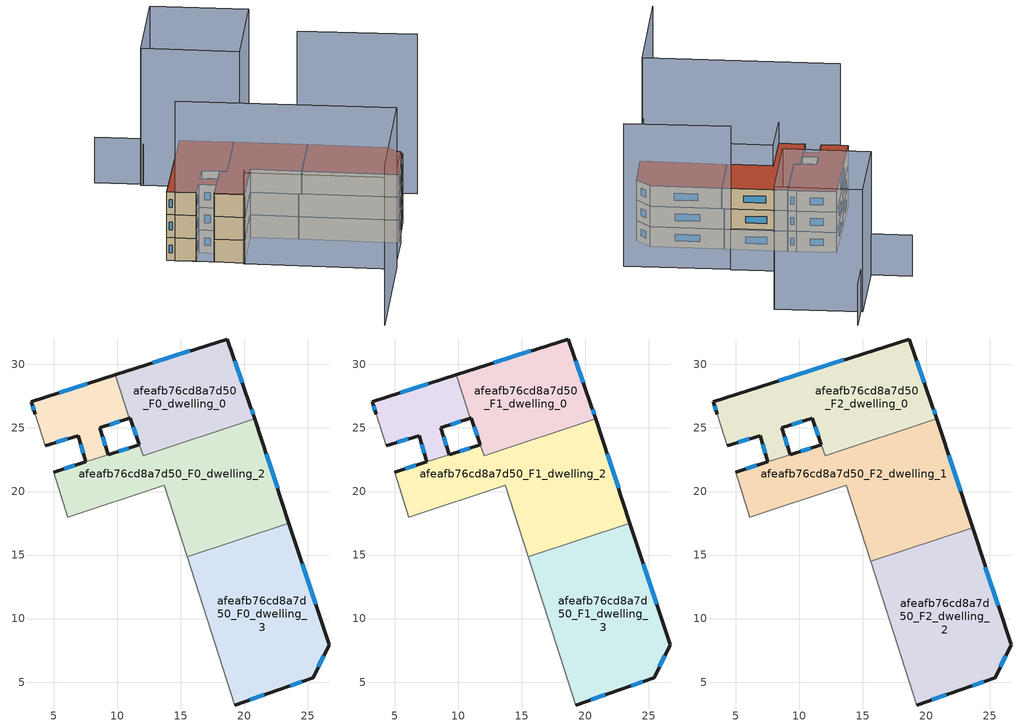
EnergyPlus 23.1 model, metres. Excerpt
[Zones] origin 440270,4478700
afeafb76cd8a7d50_F0_dwelling_0
 floor ground (EU_floor_Construction): 18.67,32 20.45,26.83 20.82,25.71 12.03,22.83 11.02,25.78 10.97,25.76 9.84,29.18 z0
 wall outside (EU_wall_Construction): 20.82,25.71 20.45,26.83 18.67,32 9.84,29.18 / 10.97,25.76 11.02,25.78 11.74,23.68 z0:3
 wall to afeafb76cd8a7d50_F0_dwelling_2 (EU_wall_Construction): 11.74,23.67 12.03,22.83 20.82,25.71 z0:3
 wall to afeafb76cd8a7d50_F0_dwelling_1 (EU_wall_Construction): 9.84,29.18 10.96,25.76 z0:3
 window (EU_Window_Construction): 19.85,28.56 19.27,30.27 / 20.69,26.09 20.57,26.46 / 11.26,25.08 11.5,24.38 / 15.72,31.06 12.79,30.12 z1:2
afeafb76cd8a7d50_F0_dwelling_1
 floor ground (EU_floor_Construction): 9.84,29.18 10.97,25.76 8.63,25.01 9.29,22.91 7.51,22.34 6.95,24.4 4.34,23.6 3.54,26.07 3.25,27.07 z0
 wall outside (EU_wall_Construction): 9.29,22.91 8.63,25.01 10.97,25.76 / 4.34,23.6 6.95,24.4 7.51,22.34 / 9.84,29.18 3.25,27.07 3.54,26.07 z0:3
 wall adiabatic (EU_wall_Construction): 3.54,26.07 4.34,23.6 z0:3
 wall to afeafb76cd8a7d50_F0_dwelling_2 (EU_wall_Construction): 7.51,22.34 9.29,22.91 z0:3
 window (EU_Window_Construction): 9.41,25.26 10.18,25.51 / 9.07,23.61 8.85,24.31 / 7.13,23.71 7.32,23.03 / 5.21,23.87 6.07,24.13 / 3.35,26.74 3.45,26.41 / 7.64,28.47 5.46,27.78 z1:2
afeafb76cd8a7d50_F0_dwelling_2
 floor ground (EU_floor_Construction): 20.82,25.71 23.51,17.51 15.5,14.88 13.68,20.51 6.11,17.98 4.99,21.53 7.51,22.33 9.29,22.91 9.3,22.88 11.74,23.67 12.03,22.83 z0
 wall outside (EU_wall_Construction): 7.51,22.33 4.99,21.53 / 11.74,23.67 9.3,22.88 9.29,22.91 / 23.51,17.51 20.82,25.71 z0:3
 wall adiabatic (EU_wall_Construction): 4.99,21.53 6.11,17.98 13.68,20.51 15.5,14.88 z0:3
 wall to afeafb76cd8a7d50_F0_dwelling_3 (EU_wall_Construction): 15.5,14.87 23.51,17.51 z0:3
 window (EU_Window_Construction): 6.66,22.06 5.83,21.8 / 10.92,23.41 10.11,23.15 / 22.61,20.25 21.72,22.97 z1:2
afeafb76cd8a7d50_F0_dwelling_3
 floor ground (EU_floor_Construction): 23.51,17.51 26.66,7.94 25.41,5.35 22.72,4.42 19.27,3.2 15.5,14.88 z0
 wall outside (EU_wall_Construction): 19.27,3.2 22.72,4.42 25.41,5.35 26.66,7.94 23.51,17.51 z0:3
 wall adiabatic (EU_wall_Construction): 15.5,14.88 19.27,3.2 z0:3
 window (EU_Window_Construction): 25.61,11.14 24.57,14.31 / 25.83,6.21 26.24,7.07 / 23.62,4.73 24.51,5.04 / 20.42,3.61 21.57,4.01 z1:2
afeafb76cd8a7d50_F1_dwelling_0
 floor to afeafb76cd8a7d50_F0_dwelling_0 (EU_floor_Construction): 18.67,32 20.45,26.83 20.82,25.71 12.03,22.83 11.02,25.78 10.96,25.76 9.84,29.18 z3
 wall outside (EU_wall_Construction): 20.82,25.71 20.45,26.83 18.67,32 9.84,29.18 / 10.97,25.76 11.02,25.78 11.74,23.68 z3:6
 wall to afeafb76cd8a7d50_F1_dwelling_2 (EU_wall_Construction): 11.74,23.67 12.03,22.83 20.82,25.71 z3:6
 wall to afeafb76cd8a7d50_F1_dwelling_1 (EU_wall_Construction): 9.84,29.18 10.96,25.76 z3:6
 window (EU_Window_Construction): 19.85,28.56 19.27,30.27 / 20.69,26.09 20.57,26.46 / 11.26,25.08 11.5,24.38 / 15.72,31.06 12.79,30.12 z4:5
afeafb76cd8a7d50_F1_dwelling_1
 floor to afeafb76cd8a7d50_F0_dwelling_1 (EU_floor_Construction): 9.84,29.18 10.96,25.76 8.63,25.01 9.29,22.91 7.5,22.34 6.95,24.4 4.34,23.6 3.54,26.07 3.25,27.07 z3
 wall outside (EU_wall_Construction): 9.29,22.91 8.63,25.01 10.97,25.76 / 4.34,23.6 6.95,24.4 7.51,22.34 / 9.84,29.18 3.25,27.07 3.54,26.07 z3:6
 wall adiabatic (EU_wall_Construction): 3.54,26.07 4.34,23.6 z3:6
 wall to afeafb76cd8a7d50_F1_dwelling_2 (EU_wall_Construction): 7.51,22.34 9.29,22.91 z3:6
 window (EU_Window_Construction): 9.41,25.26 10.18,25.51 / 9.07,23.61 8.85,24.31 / 7.13,23.71 7.32,23.03 / 5.21,23.87 6.07,24.13 / 3.35,26.74 3.45,26.41 / 7.64,28.47 5.46,27.78 z4:5
afeafb76cd8a7d50_F1_dwelling_2
 floor to afeafb76cd8a7d50_F0_dwelling_2 (EU_floor_Construction): 20.82,25.71 23.51,17.51 15.5,14.88 13.68,20.51 6.11,17.98 4.99,21.53 7.51,22.33 9.29,22.91 9.3,22.88 11.74,23.67 12.03,22.83 z3
 wall outside (EU_wall_Construction): 7.51,22.33 4.99,21.53 / 11.74,23.67 9.3,22.88 9.29,22.91 / 23.51,17.51 20.82,25.71 z3:6
 wall adiabatic (EU_wall_Construction): 4.99,21.53 6.11,17.98 13.68,20.51 15.5,14.88 z3:6
 wall to afeafb76cd8a7d50_F1_dwelling_3 (EU_wall_Construction): 15.5,14.87 23.51,17.51 z3:6
 window (EU_Window_Construction): 6.66,22.06 5.83,21.8 / 10.92,23.41 10.11,23.15 / 22.61,20.25 21.72,22.97 z4:5
 roof outside (EU_roof_Construction): 9.29,22.91 7.5,22.34 4.99,21.53 7.51,22.33 z6
afeafb76cd8a7d50_F1_dwelling_3
 floor to afeafb76cd8a7d50_F0_dwelling_3 (EU_floor_Construction): 23.51,17.51 26.66,7.94 25.41,5.35 22.72,4.42 19.27,3.2 15.5,14.88 z3
 wall outside (EU_wall_Construction): 19.27,3.2 22.72,4.42 25.41,5.35 26.66,7.94 23.51,17.51 z3:6
 wall adiabatic (EU_wall_Construction): 15.5,14.88 19.27,3.2 z3:6
 window (EU_Window_Construction): 25.61,11.14 24.57,14.31 / 25.83,6.21 26.24,7.07 / 23.62,4.73 24.51,5.04 / 20.42,3.61 21.57,4.01 z4:5
afeafb76cd8a7d50_F2_dwelling_0
 floor to afeafb76cd8a7d50_F1_dwelling_0 (EU_floor_Construction): 18.67,32 20.45,26.83 20.82,25.71 12.03,22.83 11.02,25.78 10.96,25.76 9.84,29.18 z6
 floor to afeafb76cd8a7d50_F1_dwelling_1 (EU_floor_Construction): 9.84,29.18 10.96,25.76 8.63,25.01 9.29,22.91 7.5,22.34 6.95,24.4 4.34,23.6 3.54,26.07 3.25,27.07 z6
 wall outside (EU_wall_Construction): 9.29,22.91 8.63,25.01 11.02,25.78 11.74,23.68 / 4.34,23.6 6.95,24.4 7.51,22.34 / 20.82,25.71 20.45,26.83 18.67,32 3.25,27.07 3.54,26.07 z6:9
 wall adiabatic (EU_wall_Construction): 3.54,26.07 4.34,23.6 z6:9
 wall to afeafb76cd8a7d50_F2_dwelling_1 (EU_wall_Construction): 7.51,22.34 9.29,22.91 / 12.04,22.83 20.82,25.71 / 11.74,23.67 12.03,22.82 z6:9
 window (EU_Window_Construction): 11.26,25.08 11.5,24.38 / 9.43,25.27 10.22,25.52 / 9.07,23.61 8.85,24.31 / 7.13,23.71 7.32,23.03 / 5.21,23.87 6.07,24.13 / 3.35,26.74 3.45,26.41 / 13.52,30.35 8.41,28.72 / 19.85,28.56 19.27,30.27 / 20.69,26.09 20.57,26.46 z7:8
 roof outside (EU_roof_Construction): 20.82,25.71 20.45,26.83 18.67,32 3.25,27.07 3.54,26.07 4.34,23.6 6.95,24.4 7.51,22.34 9.29,22.91 8.63,25.01 11.02,25.78 12.03,22.82 z9
afeafb76cd8a7d50_F2_dwelling_1
 floor to afeafb76cd8a7d50_F1_dwelling_2 (EU_floor_Construction): 20.82,25.71 23.51,17.51 15.5,14.88 13.68,20.51 6.11,17.98 4.99,21.53 7.51,22.33 9.29,22.91 9.3,22.88 11.74,23.67 12.03,22.82 z6
 floor to afeafb76cd8a7d50_F1_dwelling_3 (EU_floor_Construction): 23.51,17.51 23.64,17.13 15.62,14.49 15.5,14.88 z6
 wall outside (EU_wall_Construction): 7.51,22.33 4.99,21.53 / 11.74,23.67 9.3,22.88 9.29,22.91 / 23.64,17.13 20.82,25.71 z6:9
 wall adiabatic (EU_wall_Construction): 4.99,21.53 6.11,17.98 13.68,20.51 15.62,14.49 z6:9
 wall to afeafb76cd8a7d50_F2_dwelling_2 (EU_wall_Construction): 15.62,14.49 23.64,17.13 z6:9
 window (EU_Window_Construction): 6.66,22.06 5.83,21.8 / 10.92,23.41 10.11,23.15 / 22.7,20 21.76,22.85 z7:8
 roof outside (EU_roof_Construction): 23.64,17.13 20.82,25.71 12.03,22.82 11.74,23.67 9.3,22.88 9.29,22.91 7.51,22.34 4.99,21.53 6.11,17.98 13.68,20.51 15.62,14.49 z9
afeafb76cd8a7d50_F2_dwelling_2
 floor to afeafb76cd8a7d50_F1_dwelling_3 (EU_floor_Construction): 23.64,17.13 26.66,7.94 25.41,5.35 22.72,4.42 19.27,3.2 15.62,14.49 z6
 wall outside (EU_wall_Construction): 19.27,3.2 22.72,4.42 25.41,5.35 26.66,7.94 23.64,17.13 z6:9
 wall adiabatic (EU_wall_Construction): 15.62,14.49 19.27,3.2 z6:9
 window (EU_Window_Construction): 25.65,11.01 24.65,14.06 / 25.83,6.21 26.24,7.07 / 23.62,4.73 24.51,5.04 / 20.42,3.61 21.57,4.01 z7:8
 roof outside (EU_roof_Construction): 25.41,5.35 26.66,7.94 23.64,17.13 15.62,14.49 19.27,3.2 22.72,4.42 z9
shading: 13.68,20.51 19.33,3.01 / 19.33,3.01 11.57,0.51 / 11.57,0.51 5.93,18 / 5.93,18 13.68,20.51 z0:12; 3.54,26.07 12.17,0.52 / 12.17,0.52 -4.98,-5.27 / 34.31,7.28 29.5,21.02 z0:21; 29.67,21.08 27.39,27.73 / 40.67,44.54 23.9,38.96 / 23.9,38.96 22.04,44.57 z0:6; 40.03,31.94 27.39,27.73 / 27.39,27.73 23.58,39.16 / 23.58,39.16 36.22,43.37 / 36.22,43.37 40.03,31.94 z0:18
[Building]
EU S2 Campaign: North Axis=0; Terrain=City; Solar Distribution=FullExterior
[Site:Location]
Madrid: Latitude=40.5; Longitude=-3.5; Time Zone=1; Elevation=609
[SizingPeriod:WeatherFileDays]
AnnualSizingPeriod: Begin Month=1; Begin Day of Month=1; End Month=12; End Day of Month=31; Day of Week for Start Day=Monday; Use Weather File Daylight Saving Period=No; Use Weather File Rain and Snow Indicators=No
[MATERIAL]
EU_InternalMass_Material: Roughness=MediumRough; Thickness=0.1; Conductivity=1; Density=1800; Specific Heat=900; Thermal Absorptance=0.9; Solar Absorptance=0.7; Visible Absorptance=0.7
[MATERIAL:NOMASS] Roughness=MediumRough; Thermal Absorptance=0.9; Solar Absorptance=0.7; Visible Absorptance=0.7
Name | Thermal Resistance
EU_wall_NoMass | 0.459673
EU_roof_NoMass | 0.495815
EU_floor_NoMass | 0.788942
[WINDOWMATERIAL:SIMPLEGLAZINGSYSTEM]
EU_Window_SimpleGlazing: UFactor=4.26103; Solar Heat Gain Coefficient=0.85; Visible Transmittance=0.85
[CONSTRUCTION]
EU_wall_Construction: EU_wall_NoMass
EU_roof_Construction: EU_roof_NoMass
EU_floor_Construction: EU_floor_NoMass
EU_InternalMass_Construction: EU_InternalMass_Material
EU_Window_Construction: EU_Window_SimpleGlazing
[ZONE] Type=1; Multiplier=1; Ceiling Height=autocalculate; Floor Area=autocalculate; Part of Total Floor Area=Yes
Name | Volume
afeafb76cd8a7d50_F0_dwelling_0; afeafb76cd8a7d50_F1_dwelling_0 | 185.926
afeafb76cd8a7d50_F2_dwelling_0 | 273.568
afeafb76cd8a7d50_F0_dwelling_1 | 87.6522
afeafb76cd8a7d50_F1_dwelling_1 | 87.6515
afeafb76cd8a7d50_F2_dwelling_1 | 313.368
afeafb76cd8a7d50_F0_dwelling_2; afeafb76cd8a7d50_F1_dwelling_2 | 303.25
afeafb76cd8a7d50_F2_dwelling_2 | 293.48
afeafb76cd8a7d50_F0_dwelling_3 | 303.614
afeafb76cd8a7d50_F1_dwelling_3 | 303.613
[INTERNALMASS] Construction=EU_InternalMass_Construction
Name | Zone or ZoneList | Surface Area
afeafb76cd8a7d50_F0_dwelling_0_EU_InternalMass | afeafb76cd8a7d50_F0_dwelling_0 | 61.974
afeafb76cd8a7d50_F0_dwelling_1_EU_InternalMass | afeafb76cd8a7d50_F0_dwelling_1 | 29.2183
afeafb76cd8a7d50_F0_dwelling_2_EU_InternalMass | afeafb76cd8a7d50_F0_dwelling_2 | 101.088
afeafb76cd8a7d50_F0_dwelling_3_EU_InternalMass | afeafb76cd8a7d50_F0_dwelling_3 | 101.202
afeafb76cd8a7d50_F1_dwelling_0_EU_InternalMass | afeafb76cd8a7d50_F1_dwelling_0 | 61.974
afeafb76cd8a7d50_F1_dwelling_1_EU_InternalMass | afeafb76cd8a7d50_F1_dwelling_1 | 29.2183
afeafb76cd8a7d50_F1_dwelling_2_EU_InternalMass | afeafb76cd8a7d50_F1_dwelling_2 | 101.088
afeafb76cd8a7d50_F1_dwelling_3_EU_InternalMass | afeafb76cd8a7d50_F1_dwelling_3 | 101.202
afeafb76cd8a7d50_F2_dwelling_0_EU_InternalMass | afeafb76cd8a7d50_F2_dwelling_0 | 91.1968
afeafb76cd8a7d50_F2_dwelling_1_EU_InternalMass | afeafb76cd8a7d50_F2_dwelling_1 | 104.461
afeafb76cd8a7d50_F2_dwelling_2_EU_InternalMass | afeafb76cd8a7d50_F2_dwelling_2 | 97.8269
[OTHEREQUIPMENT] Fuel Type=Electricity; Design Level Calculation Method=Watts/Area; Power per Zone Floor Area=1; Fraction Latent=0; Fraction Radiant=0; Fraction Lost=0; Carbon Dioxide Generation Rate=0; EndUse Subcategory=EU_Step8_InternalGains
Name | Zone or ZoneList or Space or SpaceList | Schedule
EU_Step8_InternalGain_afeafb76cd8a7d50_F0_dwelling_0_f000 | afeafb76cd8a7d50_F0_dwelling_0 | EU_Step8_GainSchedule_afeafb76cd8a7d50_F0_dwelling_0_f000
EU_Step8_InternalGain_afeafb76cd8a7d50_F0_dwelling_1_f000 | afeafb76cd8a7d50_F0_dwelling_1 | EU_Step8_GainSchedule_afeafb76cd8a7d50_F0_dwelling_1_f000
EU_Step8_InternalGain_afeafb76cd8a7d50_F0_dwelling_2_f000 | afeafb76cd8a7d50_F0_dwelling_2 | EU_Step8_GainSchedule_afeafb76cd8a7d50_F0_dwelling_2_f000
EU_Step8_InternalGain_afeafb76cd8a7d50_F0_dwelling_3_f000 | afeafb76cd8a7d50_F0_dwelling_3 | EU_Step8_GainSchedule_afeafb76cd8a7d50_F0_dwelling_3_f000
EU_Step8_InternalGain_afeafb76cd8a7d50_F1_dwelling_0_f000 | afeafb76cd8a7d50_F1_dwelling_0 | EU_Step8_GainSchedule_afeafb76cd8a7d50_F1_dwelling_0_f000
EU_Step8_InternalGain_afeafb76cd8a7d50_F1_dwelling_1_f000 | afeafb76cd8a7d50_F1_dwelling_1 | EU_Step8_GainSchedule_afeafb76cd8a7d50_F1_dwelling_1_f000
EU_Step8_InternalGain_afeafb76cd8a7d50_F1_dwelling_2_f000 | afeafb76cd8a7d50_F1_dwelling_2 | EU_Step8_GainSchedule_afeafb76cd8a7d50_F1_dwelling_2_f000
EU_Step8_InternalGain_afeafb76cd8a7d50_F1_dwelling_3_f000 | afeafb76cd8a7d50_F1_dwelling_3 | EU_Step8_GainSchedule_afeafb76cd8a7d50_F1_dwelling_3_f000
EU_Step8_InternalGain_afeafb76cd8a7d50_F2_dwelling_0_f000 | afeafb76cd8a7d50_F2_dwelling_0 | EU_Step8_GainSchedule_afeafb76cd8a7d50_F2_dwelling_0_f000
EU_Step8_InternalGain_afeafb76cd8a7d50_F2_dwelling_1_f000 | afeafb76cd8a7d50_F2_dwelling_1 | EU_Step8_GainSchedule_afeafb76cd8a7d50_F2_dwelling_1_f000
EU_Step8_InternalGain_afeafb76cd8a7d50_F2_dwelling_2_f000 | afeafb76cd8a7d50_F2_dwelling_2 | EU_Step8_GainSchedule_afeafb76cd8a7d50_F2_dwelling_2_f000
[ZONEVENTILATION:DESIGNFLOWRATE] Schedule=EU_AlwaysOn; Design Flow Rate Calculation Method=AirChanges/Hour; Air Changes per Hour=0.719161; Ventilation Type=Natural; Fan Pressure Rise=0; Fan Total Efficiency=1; Constant Term Coefficient=1; Temperature Term Coefficient=0; Velocity Term Coefficient=0; Velocity Squared Term Coefficient=0; Minimum Indoor Temperature=-100; Maximum Indoor Temperature=100; Delta Temperature=-100; Minimum Outdoor Temperature=-100; Maximum Outdoor Temperature=100; Maximum Wind Speed=40
Name | Zone or ZoneList or Space or SpaceList
EU_ConstantAir_afeafb76cd8a7d50_F0_dwelling_0 | afeafb76cd8a7d50_F0_dwelling_0
EU_ConstantAir_afeafb76cd8a7d50_F0_dwelling_1 | afeafb76cd8a7d50_F0_dwelling_1
EU_ConstantAir_afeafb76cd8a7d50_F0_dwelling_2 | afeafb76cd8a7d50_F0_dwelling_2
EU_ConstantAir_afeafb76cd8a7d50_F0_dwelling_3 | afeafb76cd8a7d50_F0_dwelling_3
EU_ConstantAir_afeafb76cd8a7d50_F1_dwelling_0 | afeafb76cd8a7d50_F1_dwelling_0
EU_ConstantAir_afeafb76cd8a7d50_F1_dwelling_1 | afeafb76cd8a7d50_F1_dwelling_1
EU_ConstantAir_afeafb76cd8a7d50_F1_dwelling_2 | afeafb76cd8a7d50_F1_dwelling_2
EU_ConstantAir_afeafb76cd8a7d50_F1_dwelling_3 | afeafb76cd8a7d50_F1_dwelling_3
EU_ConstantAir_afeafb76cd8a7d50_F2_dwelling_0 | afeafb76cd8a7d50_F2_dwelling_0
EU_ConstantAir_afeafb76cd8a7d50_F2_dwelling_1 | afeafb76cd8a7d50_F2_dwelling_1
EU_ConstantAir_afeafb76cd8a7d50_F2_dwelling_2 | afeafb76cd8a7d50_F2_dwelling_2
[HVACTEMPLATE:THERMOSTAT] Constant Heating Setpoint=20; Constant Cooling Setpoint=50
EU_HeatOnly_afeafb76cd8a7d50_F0_dwelling_0; EU_HeatOnly_afeafb76cd8a7d50_F0_dwelling_1; EU_HeatOnly_afeafb76cd8a7d50_F0_dwelling_2; EU_HeatOnly_afeafb76cd8a7d50_F0_dwelling_3; EU_HeatOnly_afeafb76cd8a7d50_F1_dwelling_0; EU_HeatOnly_afeafb76cd8a7d50_F1_dwelling_1; EU_HeatOnly_afeafb76cd8a7d50_F1_dwelling_2; EU_HeatOnly_afeafb76cd8a7d50_F1_dwelling_3; EU_HeatOnly_afeafb76cd8a7d50_F2_dwelling_0; EU_HeatOnly_afeafb76cd8a7d50_F2_dwelling_1; EU_HeatOnly_afeafb76cd8a7d50_F2_dwelling_2
[HVACTEMPLATE:ZONE:IDEALLOADSAIRSYSTEM] System Availability Schedule=EU_AlwaysOn; Maximum Heating Supply Air Temperature=50; Minimum Cooling Supply Air Temperature=13; Maximum Heating Supply Air Humidity Ratio=0.0156; Minimum Cooling Supply Air Humidity Ratio=0.0077; Heating Limit=NoLimit; Cooling Limit=NoLimit; Heating Availability Schedule=EU_AlwaysOn; Cooling Availability Schedule=EU_CoolingOff; Dehumidification Control Type=ConstantSensibleHeatRatio; Cooling Sensible Heat Ratio=0.7; Dehumidification Setpoint=60; Humidification Control Type=None; Humidification Setpoint=30; Outdoor Air Method=None; Outdoor Air Flow Rate per Person=0.00944; Outdoor Air Flow Rate per Zone Floor Area=0; Outdoor Air Flow Rate per Zone=0; Demand Controlled Ventilation Type=None; Outdoor Air Economizer Type=NoEconomizer; Heat Recovery Type=None; Sensible Heat Recovery Effectiveness=0.7; Latent Heat Recovery Effectiveness=0.65
Name | Template Thermostat
afeafb76cd8a7d50_F0_dwelling_0 | EU_HeatOnly_afeafb76cd8a7d50_F0_dwelling_0
afeafb76cd8a7d50_F0_dwelling_1 | EU_HeatOnly_afeafb76cd8a7d50_F0_dwelling_1
afeafb76cd8a7d50_F0_dwelling_2 | EU_HeatOnly_afeafb76cd8a7d50_F0_dwelling_2
afeafb76cd8a7d50_F0_dwelling_3 | EU_HeatOnly_afeafb76cd8a7d50_F0_dwelling_3
afeafb76cd8a7d50_F1_dwelling_0 | EU_HeatOnly_afeafb76cd8a7d50_F1_dwelling_0
afeafb76cd8a7d50_F1_dwelling_1 | EU_HeatOnly_afeafb76cd8a7d50_F1_dwelling_1
afeafb76cd8a7d50_F1_dwelling_2 | EU_HeatOnly_afeafb76cd8a7d50_F1_dwelling_2
afeafb76cd8a7d50_F1_dwelling_3 | EU_HeatOnly_afeafb76cd8a7d50_F1_dwelling_3
afeafb76cd8a7d50_F2_dwelling_0 | EU_HeatOnly_afeafb76cd8a7d50_F2_dwelling_0
afeafb76cd8a7d50_F2_dwelling_1 | EU_HeatOnly_afeafb76cd8a7d50_F2_dwelling_1
afeafb76cd8a7d50_F2_dwelling_2 | EU_HeatOnly_afeafb76cd8a7d50_F2_dwelling_2
[SIZING:ZONE] Zone Cooling Design Supply Air Temperature Input Method=SupplyAirTemperature; Zone Cooling Design Supply Air Temperature=13; Zone Heating Design Supply Air Temperature Input Method=SupplyAirTemperature; Zone Heating Design Supply Air Temperature=50; Zone Cooling Design Supply Air Humidity Ratio=0.008; Zone Heating Design Supply Air Humidity Ratio=0.008; Cooling Design Air Flow Method=DesignDay; Cooling Design Air Flow Rate=0; Cooling Minimum Air Flow per Zone Floor Area=0.000762; Cooling Minimum Air Flow=0; Cooling Minimum Air Flow Fraction=0.2; Heating Design Air Flow Method=DesignDay; Heating Design Air Flow Rate=0; Heating Maximum Air Flow per Zone Floor Area=0.002032; Heating Maximum Air Flow=0.141576; Heating Maximum Air Flow Fraction=0.3; Account for Dedicated Outdoor Air System=No; Dedicated Outdoor Air System Control Strategy=NeutralSupplyAir; Dedicated Outdoor Air Low Setpoint Temperature for Design=autosize; Dedicated Outdoor Air High Setpoint Temperature for Design=autosize; Zone Load Sizing Method=Sensible Load Only No Latent Load; Zone Latent Cooling Design Supply Air Humidity Ratio Input Method=HumidityRatioDifference; Zone Cooling Design Supply Air Humidity Ratio Difference=0.005; Zone Latent Heating Design Supply Air Humidity Ratio Input Method=HumidityRatioDifference; Zone Humidification Design Supply Air Humidity Ratio Difference=0.005
afeafb76cd8a7d50_F0_dwelling_0; afeafb76cd8a7d50_F0_dwelling_1; afeafb76cd8a7d50_F0_dwelling_2; afeafb76cd8a7d50_F0_dwelling_3; afeafb76cd8a7d50_F1_dwelling_0; afeafb76cd8a7d50_F1_dwelling_1; afeafb76cd8a7d50_F1_dwelling_2; afeafb76cd8a7d50_F1_dwelling_3; afeafb76cd8a7d50_F2_dwelling_0; afeafb76cd8a7d50_F2_dwelling_1; afeafb76cd8a7d50_F2_dwelling_2
[SCHEDULE:CONSTANT]
Name | Hourly Value
EU_AlwaysOn | 1
EU_CoolingOff | 0
[SCHEDULE:FILE] Column Number=1; Rows to Skip at Top=0; Number of Hours of Data=8760; Column Separator=Comma; Interpolate to Timestep=No; Minutes per Item=60; Adjust Schedule for Daylight Savings=Yes
Name | File
EU_Step8_GainSchedule_afeafb76cd8a7d50_F0_dwelling_0_f000 | ../../schedules/afeafb76cd8a7d50/afeafb76cd8a7d50_F0_dwelling_0_f000_gain.csv
EU_Step8_GainSchedule_afeafb76cd8a7d50_F0_dwelling_1_f000 | ../../schedules/afeafb76cd8a7d50/afeafb76cd8a7d50_F0_dwelling_1_f000_gain.csv
EU_Step8_GainSchedule_afeafb76cd8a7d50_F0_dwelling_2_f000 | ../../schedules/afeafb76cd8a7d50/afeafb76cd8a7d50_F0_dwelling_2_f000_gain.csv
EU_Step8_GainSchedule_afeafb76cd8a7d50_F0_dwelling_3_f000 | ../../schedules/afeafb76cd8a7d50/afeafb76cd8a7d50_F0_dwelling_3_f000_gain.csv
EU_Step8_GainSchedule_afeafb76cd8a7d50_F1_dwelling_0_f000 | ../../schedules/afeafb76cd8a7d50/afeafb76cd8a7d50_F1_dwelling_0_f000_gain.csv
EU_Step8_GainSchedule_afeafb76cd8a7d50_F1_dwelling_1_f000 | ../../schedules/afeafb76cd8a7d50/afeafb76cd8a7d50_F1_dwelling_1_f000_gain.csv
EU_Step8_GainSchedule_afeafb76cd8a7d50_F1_dwelling_2_f000 | ../../schedules/afeafb76cd8a7d50/afeafb76cd8a7d50_F1_dwelling_2_f000_gain.csv
EU_Step8_GainSchedule_afeafb76cd8a7d50_F1_dwelling_3_f000 | ../../schedules/afeafb76cd8a7d50/afeafb76cd8a7d50_F1_dwelling_3_f000_gain.csv
EU_Step8_GainSchedule_afeafb76cd8a7d50_F2_dwelling_0_f000 | ../../schedules/afeafb76cd8a7d50/afeafb76cd8a7d50_F2_dwelling_0_f000_gain.csv
EU_Step8_GainSchedule_afeafb76cd8a7d50_F2_dwelling_1_f000 | ../../schedules/afeafb76cd8a7d50/afeafb76cd8a7d50_F2_dwelling_1_f000_gain.csv
EU_Step8_GainSchedule_afeafb76cd8a7d50_F2_dwelling_2_f000 | ../../schedules/afeafb76cd8a7d50/afeafb76cd8a7d50_F2_dwelling_2_f000_gain.csv
